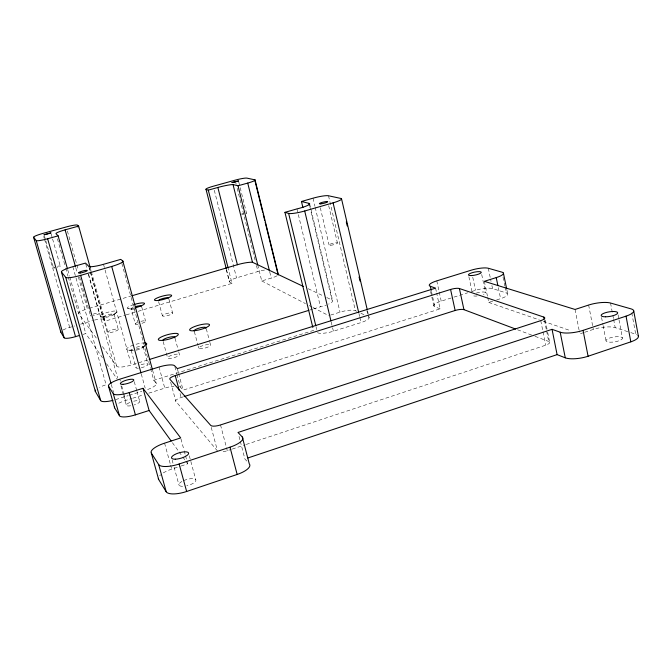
<?xml version="1.0" encoding="UTF-8"?>
<svg xmlns="http://www.w3.org/2000/svg" width="672" height="672" viewBox="0 0 672 672"><rect width="100%" height="100%" fill="white"/><g stroke="black" fill="none" stroke-linecap="round" stroke-linejoin="round"><path stroke-width="0.5" stroke-dasharray="3.36 2.52" d="M113.736 314.74L116.516 312.446M142.825 347.55L144.438 346.256M163.279 472.92A17.237 5.762 -16.4 0 1 171.696 469.132L180.172 466.326M181.112 466.007L187.706 463.823L186.9 460.832M223.104 451.702A8.308 2.713 -15.4 0 0 227.296 450.702L231.277 449.383M232.268 449.056L245.204 444.772M246.204 444.444L545.706 345.19A7.93 2.335 -10.1 0 0 548.713 341.468L546.47 330.296M583.682 332.606L579.818 333.883L579.222 330.834M584.64 332.287L593.326 329.406A16.187 4.687 -9.3 0 1 615.182 327.642L629.849 332.312M487.712 297.402L488.762 302.425L492.71 301.165M496.658 299.905L500.606 298.654A13.356 3.368 -11.2 0 0 506.293 292.958L505.067 287.02M179.567 386.568A13.776 3.696 -15.6 0 1 180.348 387.08L183.095 390.138L440.11 308.851L436.657 293.076M217.518 451.03L175.82 401.302A7.115 1.982 -15.5 0 1 181.138 397.522L183.137 396.892M118.793 403.25A13.944 3.738 -16.2 0 1 125.748 400.411L131.754 398.521M132.754 398.21L143.758 394.741M148.764 393.17L164.774 388.13A13.776 3.696 -15.6 0 1 173.93 386.198M440.11 308.851L434.834 306.785A13.054 3.284 -11.8 0 1 441.21 301.132L452.978 297.427M453.953 297.116L467.678 292.799M471.601 291.564L475.524 290.329A13.012 3.217 -11.4 0 1 492.542 288.582L506.293 292.958M150.587 368.626L153.779 380.327L313.538 330.414L313.051 328.406M115.55 399.63L128.209 395.657M129.184 395.354L141.834 391.381M317.461 332.674A12.81 3.242 -13.3 0 0 333.404 331.237L361.04 322.568A12.751 3.209 -13 0 0 368.306 316.756M330.616 315.067L340.007 312.152A12.365 3.016 -13.1 0 1 355.37 310.632L357.218 311.506M102.463 346.576L116.668 366.232A13.188 3.125 -15.8 0 0 131.342 365.03L148.184 359.839L150.318 367.643M309.666 310.103L312.614 309.196M313.589 308.893L320.46 306.776A13.112 3.032 -13.4 0 0 326.164 305.096M90.56 272.278L103.715 319.418L105.126 321.14L125.11 315.193M126.109 314.891L137.105 311.623M138.104 311.321L232.025 283.357L227.984 267.498M82.984 334.412L85.772 333.572L102.404 357.68M257.704 264.76L261.736 280.946L271.244 278.107A10.088 2.016 -13.9 0 0 277.124 275.705M63.008 330.019A10.382 2.041 -15.9 0 1 69.678 327.424L74.659 325.945M80.632 324.173L92.576 320.628M226.523 269.783L229.639 281.98A9.895 1.94 -14.2 0 1 236.527 277.88L257.947 271.522A9.845 1.924 -14 0 1 265.171 269.968M89.25 308.33L130.712 296.125M128.671 350.162L132.409 350.658M100.346 316.798L104.042 317.352M127.974 308.608L131.603 309.162M630.823 332.623L635.712 334.186A16.741 4.956 -8.9 0 1 636.779 334.597M488.762 302.425L539.238 319.864M543.203 321.233L570.914 330.809M517.532 329.767L534.097 335.983M535.072 336.353L548.713 341.468M360.914 313.253L364.61 315M308.213 288.742L323.173 295.848M326.743 297.545L332.002 300.04A13.112 3.032 -13.4 0 1 328.583 304.13M261.736 280.946L305.474 303.601M309.196 305.525L311.984 306.978M312.917 307.457L328.734 315.655M229.639 281.98L232.025 283.357M246.775 461.068L244.894 458.976L240.299 441.302M153.779 380.327L156.139 383.2A13.398 3.478 -15.9 0 1 146.563 389.886M172.393 442.663L178.517 451.13M179.13 451.979L182.196 456.204M182.809 457.052L185.254 460.438M185.867 461.286L187.706 463.823M68.284 277.15L78.582 313.513L97.574 339.805M106.562 363.712L117.247 379.21M44.377 235.813L45.52 239.828M45.805 240.836L53.542 267.926M43.705 236.435L44.276 238.434M44.562 239.434L69.678 327.424M67.763 269.892L69.46 275.906M69.745 276.906L85.772 333.572M57.414 238.762L65.419 267.044M65.705 268.052L67.998 276.133M51.156 233.932L52.29 237.947M52.576 238.946L60.27 266.02M111.292 384.476L113.568 392.557M67.385 230.983L78.422 270.262M79.598 276.948L90.527 315.823M75.818 267.868L77.221 272.866M78.347 276.872L87.36 308.885A10.517 1.966 -15.6 0 0 78.582 313.513M72.828 266.692L106.1 384.754A13.112 3.284 -16.2 0 0 99.515 387.374M90.191 267.565L91.039 270.598M91.316 271.606L105.126 321.14M103.673 317.167L107.915 332.363M77.414 225.137L78.246 228.152M89.443 268.271L90.283 271.278M88.796 266.347L116.668 366.232M119.818 379.176L120.355 381.108M121.708 385.93L123.589 392.692M123.858 393.658L125.748 400.411M120.935 385.82L123.396 394.64M123.665 395.615L126.403 405.409M85.789 264.088L87.192 269.128M88.603 274.176L117.6 377.933M88.376 274.428L99.229 313.253M131.183 350.28L136.004 367.786M103.505 264.314L131.342 365.03M134.266 381.671L136.702 390.466M136.97 391.448L139.675 401.218M114.03 314.093L118.23 329.263M133.022 307.499A5.376 1.05 -15.2 0 0 131.208 308.994L135.341 324.131A5.368 1.117 -15.3 0 0 138.667 324.156M172.175 460.186L172.998 463.184M174.09 467.183L179.021 485.184M164.573 443.167L170.327 464.142M170.596 465.142L171.696 469.132M141.305 374.069L145.177 388.147M141.725 306.961L145.555 321.065M152.561 370.07L156.366 383.846M121.85 263.39L147.907 358.84M143.17 346.693L147.949 364.174M170.671 382.234L175.82 401.302M189.302 455.776L195.77 479.724A8.845 3.041 -16.3 0 1 186.782 485.772M180.961 438.917L183.926 449.879M184.195 450.87L185.279 454.86M185.548 455.851L186.631 459.841M159.046 367.004L164.774 388.13M177.324 368.617L178.374 372.532M178.634 373.506L183.095 390.138M158.617 301.652L162.389 315.706M174.888 366.744L176.702 373.523M176.963 374.489L180.348 387.08M180.071 393.54L181.138 397.522M163.195 341.594L167.63 358.058M168.932 299.166L172.679 313.228A5.326 1.109 -15 0 1 164.682 316.159A5.326 1.109 -15 0 1 165.236 314.034A5.326 1.109 -15 0 1 172.679 313.228M175.098 338.352L178.458 350.935M178.718 351.901L179.491 354.808A6.199 1.504 -15.3 0 1 170.226 358.394A6.199 1.504 -15.3 0 1 170.806 355.555A6.199 1.504 -15.3 0 1 179.491 354.808M211.243 427.375L217.258 450.047M220.517 424.948L226.254 446.746M226.514 447.737L227.296 450.702M194.376 331.691L197.929 345.164M198.181 346.13L198.694 348.054M206.312 328.818L209.58 341.342M209.832 342.308L210.588 345.198A6.149 1.487 -14.9 0 1 201.508 348.718A6.149 1.487 -14.9 0 1 201.818 345.988A6.149 1.487 -14.9 0 1 210.588 345.198M239.014 436.397L240.038 440.32M226.246 269.48L229.354 281.66M214.309 190.252L236.527 277.88M238.77 182.003L246.532 213.184M235.41 181.18L236.166 184.229M237.182 188.286L255.419 261.366M256.435 265.432L257.947 271.522M269.749 272.034L271.244 278.107M315.983 326.558L316.722 329.616M296.965 208.9L320.46 306.776M331.22 322.073L333.404 331.237M313.026 198.19L314.958 206.329M315.193 207.354L340.007 312.152M309.616 203.692L332.64 300.594M309.75 206.413L332.002 300.04M328.7 205.708L337.436 243.004M320.3 207.749L329.095 245.02M358.907 313.438L359.621 316.478M359.856 317.495L361.04 322.568M328.499 195.77L355.37 310.632M367.475 310.733L368.18 313.782M368.416 314.79L369.121 317.839M366.887 310.632L367.592 313.69M435.574 288.145L436.439 292.085M431.458 291.413L434.834 306.785M430.584 291.438L433.726 305.726M436.783 280.871L439.001 291.001M439.219 292.009L441.21 301.132M472.744 277.234L475.524 290.329M468.88 276.763L472.349 293.084M484.336 281.324L487.494 296.394M481.706 274.504L485.579 292.925M488.3 268.262L491.056 281.467M491.904 285.533L492.542 288.582M506.898 290.002L507.721 293.983M503.017 277.116L504.042 282.064M504.244 283.055L504.857 286.028M498.313 287.624L500.606 298.654M540.758 320.636L542.816 330.868M543.026 331.892L545.706 345.19M545.219 320.074L547.47 331.288M547.672 332.304L549.721 342.493M544.429 320.141L546.269 329.28M575.056 309.464L579.029 329.818M588.638 305.046L593.326 329.406M601.558 317.495L602.91 324.559M603.103 325.567L605.984 340.704M618.072 314.824L618.828 318.881M619.021 319.897L622.44 338.142A8.333 2.47 -9 0 1 610.428 342.199A8.333 2.47 -9 0 1 609.781 337.974A8.333 2.47 -9 0 1 622.44 338.142M610.546 303.038L612.671 314.32M612.864 315.344L613.444 318.419M613.637 319.444L615.182 327.642M631.772 312.917L635.712 334.186M141.086 364.669A6.258 1.52 -15.7 0 1 148.025 364.375A6.258 1.52 -15.7 0 1 141.305 367.727M138.382 368.197A6.258 1.52 -15.7 0 1 137.138 366.324M136.307 347.256A6.275 1.428 -15.6 0 1 143.195 347.08A6.275 1.428 -15.6 0 1 134.938 350.456M133.552 350.633A6.275 1.428 -15.6 0 1 132.334 348.877M94.508 320.09A10.307 2.033 -15.7 0 1 103.715 319.418M140.91 321.325A5.368 1.117 -15.3 0 1 145.631 321.199A5.368 1.117 -15.3 0 1 141.347 323.509M135.341 324.131A5.368 1.117 -15.3 0 1 137.138 322.577M134.308 307.986A8.971 1.747 -15.2 0 1 127.21 308.129A8.971 1.747 -15.2 0 1 133.694 304.626M144.791 345.862A10.466 2.369 -15.6 0 1 135.458 349.306M132.88 349.818A10.466 2.369 -15.6 0 1 128.528 347.231A10.466 2.369 -15.6 0 1 144.53 342.947M57.439 266.305A3.503 0.512 -15.3 0 1 60.287 266.078A3.503 0.512 -15.3 0 1 57.254 267.406M54.768 267.96A3.503 0.512 -15.3 0 1 54.928 267.07M246.095 213.049A3.326 0.479 -14 0 1 246.095 213.545M243.289 214.469A3.326 0.479 -14 0 1 241.676 214.796M241.693 213.931A3.326 0.479 -14 0 1 243.306 213.478M159.676 475.776A17.237 5.762 -16.4 0 1 160.642 474.827M476.356 293.076A6.535 1.621 -11.4 0 1 484.512 292.102A6.535 1.621 -11.4 0 1 483.412 294.47M477.086 295.991A6.535 1.621 -11.4 0 1 473.122 294.638M183.716 480.572A8.845 3.041 -16.3 0 1 195.787 479.749M182.591 486.301A8.845 3.041 -16.3 0 1 181.868 481.488M133.686 401.209A6.989 1.882 -16.1 0 1 139.776 401.461A6.989 1.882 -16.1 0 1 134.173 404.947M130.687 405.779A6.989 1.882 -16.1 0 1 126.319 405.182A6.989 1.882 -16.1 0 1 130.267 402.293M93.19 314.16A4.553 0.874 -15.6 0 1 99.271 313.362A4.553 0.874 -15.6 0 1 93.215 315.823M90.829 315.974A4.553 0.874 -15.6 0 1 90.821 315.286M134.518 308.969A5.376 1.05 -15.2 0 1 131.208 308.994M109.998 332.581A5.41 1.126 -15.6 0 0 118.264 329.557A5.41 1.126 -15.6 0 0 110.964 330.313A5.41 1.126 -15.6 0 0 109.998 332.581M105.756 317.344A5.426 1.058 -15.5 0 0 114.064 314.37A5.426 1.058 -15.5 0 0 106.756 315.185A5.426 1.058 -15.5 0 0 105.756 317.344M103.228 316.789A9.047 1.756 -15.5 0 0 117.062 311.842A9.047 1.756 -15.5 0 0 104.866 313.219A9.047 1.756 -15.5 0 0 103.228 316.789M330.548 245.255A4.292 0.798 -13.3 0 0 337.386 243.23A4.292 0.798 -13.3 0 0 331.876 243.558A4.292 0.798 -13.3 0 0 330.548 245.255"/><path stroke-width="1.01" d="M430.324 286.289L435.574 288.145L177.324 368.617L174.628 365.77A13.826 3.461 -15.5 0 0 159.046 367.004L119.818 379.176A13.994 3.503 -16 0 0 108.553 386.316L113.274 393.674A14.364 3.688 -16.1 0 0 129.217 392.616L142.993 388.298L180.684 437.917L164.573 443.167A17.321 5.41 -16.2 0 0 151.351 453.13L158.659 479.48L166.186 491.728A17.8 6.149 -16.4 0 0 186.64 491.484L237.157 474.457A17.539 6.056 -15.4 0 0 249.278 463.848L242.298 436.993L237.997 432.466L552.048 329.33L560.188 332.212A16.817 4.78 -9.8 0 0 583.061 330.372L626.035 316.151A16.817 4.645 -9.3 0 0 631.025 308.868L610.546 303.038A16.254 4.402 -9.6 0 0 588.638 305.046L575.056 309.464L484.336 281.324L496.23 277.603A13.406 3.158 -11.4 0 0 501.992 272.16L488.3 268.262A13.062 3.016 -11.6 0 0 471.257 270.178L436.783 280.871A13.096 3.074 -12 0 0 430.324 286.289L431.231 290.388M247.884 457.976L557.096 354.623L565.27 357.815A16.741 5.099 -9.4 0 0 588.084 356.244L630.823 341.846A16.741 4.956 -8.9 0 0 638.131 335.647M151.351 453.13L158.676 464.562A17.884 5.771 -16.2 0 0 179.147 464.008L230 447.182A17.632 5.678 -15.3 0 0 242.298 436.993M108.553 386.316L114.61 407.82L119.465 415.724A14.305 3.94 -16.2 0 0 135.408 414.859L149.108 410.5L171.167 440.975M184.136 396.572L455.137 310.489A6.762 1.756 -11.6 0 1 463.94 309.658L515.584 329.036M543.824 317.092A7.963 2.184 -10.4 0 1 540.758 320.636L220.517 424.948A8.35 2.545 -15.3 0 1 210.722 425.401L169.856 379.226A7.14 1.856 -15.4 0 1 175.241 375.589L450.584 289.447A6.787 1.646 -11.8 0 1 459.404 288.523L543.824 317.092L544.228 319.124M149.192 359.537L308.692 310.405M90.191 267.565L78.632 226.103L77.414 225.137A10.475 1.243 -15 0 0 66.251 226.951L42.848 233.436A10.559 1.252 -15.1 0 0 33.6 237.283L60.858 332.161L64.126 337.781A10.643 2.15 -15.9 0 0 75.533 336.638L79.254 335.521M131.712 295.831L237.392 264.726A14.045 2.612 -14.1 0 1 252.454 262.265L303.534 286.524M122.8 260.996L120.75 259.375L103.505 264.314A13.423 2.058 -15.1 0 1 88.796 266.347L85.504 263.08L72.828 266.692A13.398 2.024 -15.3 0 0 61.446 272.034L65.73 277.368A13.826 2.159 -15.3 0 0 80.648 275.369L111.703 266.448A13.692 2.142 -15.1 0 0 122.8 260.996L152.284 369.062M312.808 327.407L284.936 212.344L288.641 213.419A13.079 1.999 -13.6 0 0 304.702 210.991L333.085 202.835A13.02 1.974 -13.4 0 0 340.864 198.442L328.499 195.77A12.617 1.856 -13.5 0 0 313.026 198.19L301.459 201.491L302.921 207.606M284.936 212.344L296.965 208.9A13.331 1.991 -13.6 0 0 309.019 203.364L309.506 205.397M33.6 237.283L36.221 240.559A10.828 1.31 -15.1 0 0 47.645 238.762L58.128 235.847L67.477 268.892M226.271 268.766L206.052 189.47L208.286 190.126L217.862 187.463A14.238 1.705 -14.1 0 1 233.016 184.54L238.014 185.783L247.733 183.078A10.256 1.235 -13.9 0 0 254.73 179.81L262.702 212.192M58.128 235.847L55.986 233.713A10.66 1.285 -15 0 1 65.117 229.849L78.632 226.103M254.73 179.81L246.977 178.13A10.004 1.176 -14 0 0 235.158 180.163L213.284 186.228A10.055 1.184 -14.1 0 0 206.052 189.47M301.459 201.491L309.019 203.364M61.446 272.034L95.39 391.507L100.674 400.571A13.532 3.503 -16.3 0 0 112.972 400.369M36.221 240.559L64.126 337.781M47.645 238.762L75.533 336.638M65.73 277.368L100.674 400.571M80.648 275.369L111.014 383.468M113.274 393.674L119.465 415.724M65.117 229.849L75.533 266.868M129.217 392.616L135.408 414.859M142.993 388.298L149.108 410.5M158.676 464.562L166.186 491.728M111.703 266.448L141.028 373.061M179.147 464.008L186.64 491.484M175.241 375.589L179.264 390.55M230 447.182L237.157 474.457M208.286 190.126L227.984 267.498M217.862 187.463L237.392 264.726M238.014 185.783L257.704 264.76M233.016 184.54L252.454 262.265M247.733 183.078L269.497 271.026M255.091 180.046L278.3 274.378M263.206 214.217L264.701 220.29M265.196 222.314L277.654 272.924M288.641 213.419L315.739 325.542M304.702 210.991L330.977 321.048M333.085 202.835L358.672 312.421M341.586 199.055L367.24 309.716M346.298 221.903L347.248 225.977M359.075 276.973L360.024 281.056M450.584 289.447L455.137 310.489M459.404 288.523L463.94 309.658M503.412 273.101L506.696 289.01M496.23 277.603L497.902 285.617M552.048 329.33L557.096 354.623M560.188 332.212L565.27 357.815M583.061 330.372L588.084 356.244M626.035 316.151L630.823 341.846M633.696 310.783L638.4 336.26M60.858 332.161A10.382 2.041 -15.9 0 1 60.841 331.75M277.897 273.941A10.088 2.016 -13.9 0 1 278.04 274.982M95.39 391.507A13.112 3.284 -16.2 0 1 95.693 390.088M162.926 340.628A6.216 1.42 -15.2 0 1 169.226 337.268A6.216 1.42 -15.2 0 1 174.535 337.831M158.348 300.653A5.342 1.05 -15 0 1 163.859 298.242A5.342 1.05 -15 0 1 168.664 298.158M134.425 304.399A8.971 1.747 -15.2 0 1 144.53 303.475A8.971 1.747 -15.2 0 1 135.064 307.81M135.458 306.634A5.376 1.05 -15.2 0 1 141.506 306.222M194.258 331.069A6.166 1.403 -14.8 0 1 200.323 327.793A6.166 1.403 -14.8 0 1 205.8 328.289M144.53 342.947A10.466 2.369 -15.6 0 1 146.059 344.963M158.659 479.48A17.237 5.762 -16.4 0 1 158.365 478.388M114.61 407.82A13.944 3.738 -16.2 0 1 114.467 407.098M50.87 232.932L44.092 234.814L50.87 232.932M238.518 180.995L232.016 182.582L238.518 180.995M162.809 340.343A10.374 2.344 -15.2 0 0 178.324 334.48A10.374 2.344 -15.2 0 0 163.8 335.899A10.374 2.344 -15.2 0 0 162.809 340.343M158.29 300.451A8.904 1.73 -14.9 0 0 171.654 295.646A8.904 1.73 -14.9 0 0 159.222 297.125A8.904 1.73 -14.9 0 0 158.29 300.451M194.342 330.725A10.282 2.318 -14.8 0 0 209.538 324.962A10.282 2.318 -14.8 0 0 194.863 326.449A10.282 2.318 -14.8 0 0 194.342 330.725M320.788 203.843A4.326 0.655 -13.4 0 0 327.684 201.86A4.326 0.655 -13.4 0 0 322.182 202.381A4.326 0.655 -13.4 0 0 320.788 203.843M80.17 273.008A4.586 0.714 -15.3 0 0 87.259 270.64A4.586 0.714 -15.3 0 0 81.186 271.471A4.586 0.714 -15.3 0 0 80.17 273.008M605.606 316.806A8.366 2.31 -9.4 0 0 617.694 312.799A8.366 2.31 -9.4 0 0 605.01 312.841A8.366 2.31 -9.4 0 0 605.606 316.806M175.266 459.186A8.887 2.856 -16.1 0 0 188.622 453.516A8.887 2.856 -16.1 0 0 176.333 453.802A8.887 2.856 -16.1 0 0 175.266 459.186M471.282 275.579A6.56 1.52 -11.6 0 0 481.27 272.454A6.56 1.52 -11.6 0 0 472.013 272.756A6.56 1.52 -11.6 0 0 471.282 275.579M123.144 384.334A7.014 1.764 -16 0 0 133.795 380.176A7.014 1.764 -16 0 0 124.253 380.89A7.014 1.764 -16 0 0 123.144 384.334"/></g></svg>
